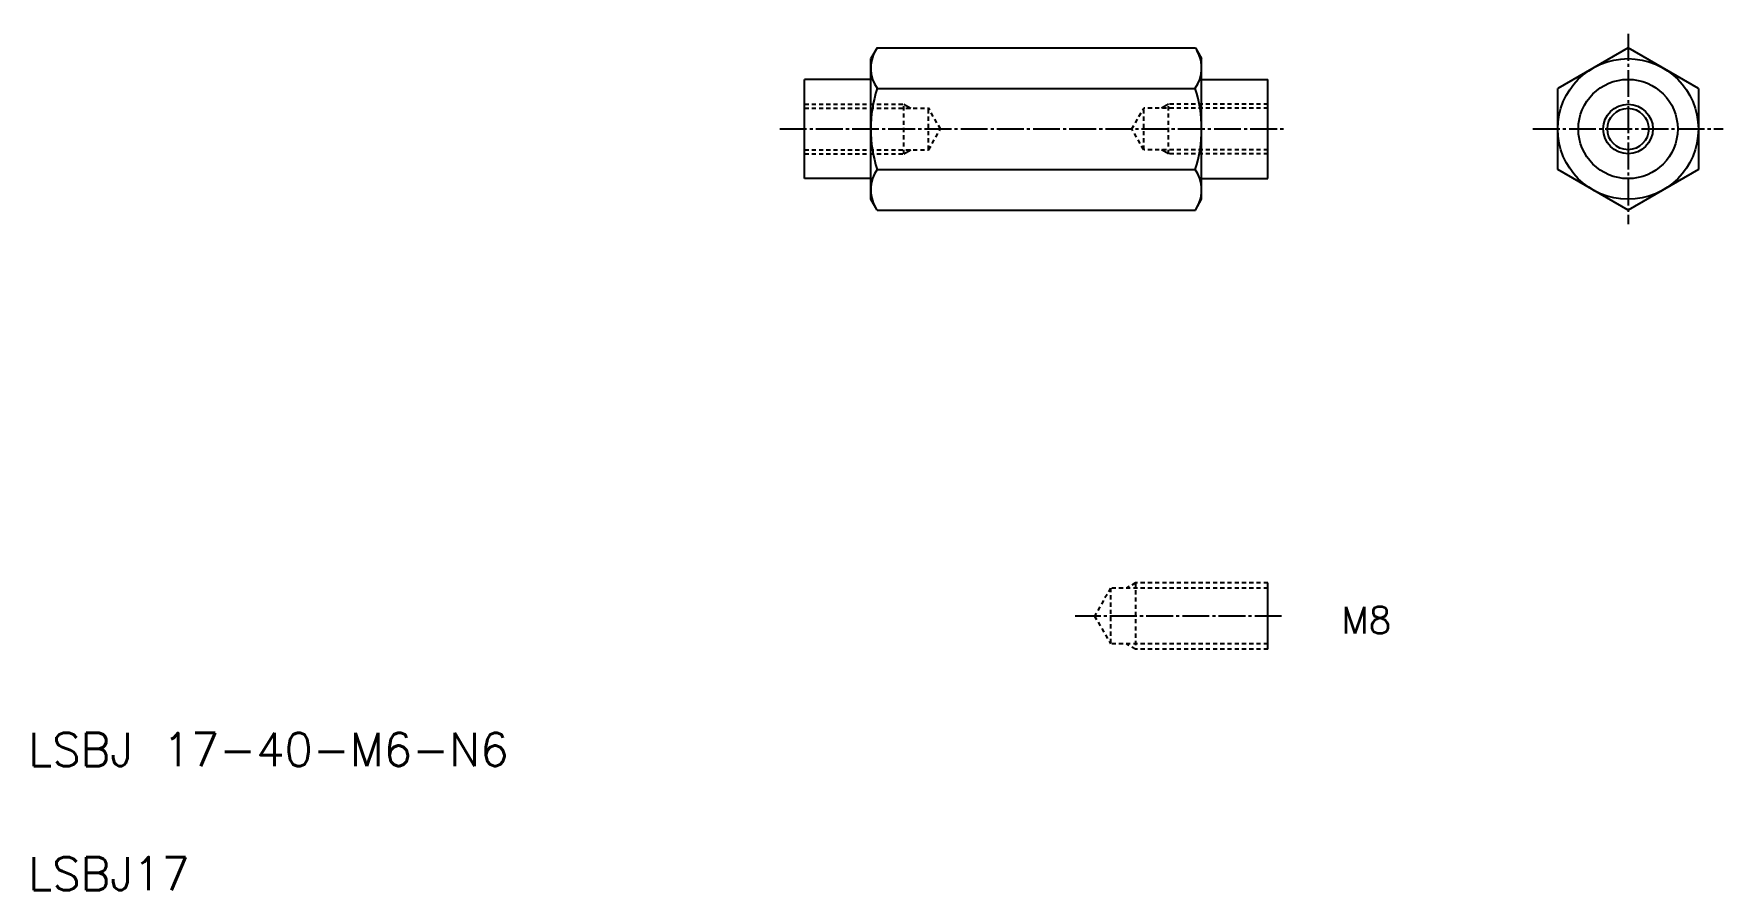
# Model space of a CAD drawing. Extents: x 11 to 215, y 10 to 113.
import ezdxf

# ---------------------------------------------------------------- set-up
doc = ezdxf.new("R2010")
doc.units = 0
doc.header["$LTSCALE"] = 0.25
doc.linetypes.add('CENTER', pattern=[17.5, 13, -1.5, 1.5, -1.5])
doc.linetypes.add('DASHED', pattern=[3.5, 2, -1.5])
doc.layers.get('0').update_dxf_attribs({"linetype": 'CONTINUOUS'})
doc.layers.add('CENTER', color=1, linetype='CENTER')
doc.styles.get("Standard").update_dxf_attribs({"font": 'txt', "bigfont": 'BIGFONT'})

msp = doc.modelspace()

# ---------------------------------------------------------------- linework, layer by layer
at = {"linetype": 'CONTINUOUS'}
for p, q in [((112.61, 111.81), (111.85, 110.49)), ((111.85, 93.49), (111.85, 110.49)), ((112.61, 111.81), (151.09, 111.81)), ((151.09, 111.81), (151.85, 110.49)), ((151.85, 93.49), (151.85, 110.49)), ((203.39, 111.81), (194.89, 106.9)), ((211.89, 106.9), (203.39, 111.81)), ((103.85, 95.99), (103.85, 107.99)), ((111.85, 107.99), (103.85, 107.99)), ((112.63, 106.9), (151.07, 106.9)), ((151.85, 107.99), (159.85, 107.99)), ((159.85, 95.99), (159.85, 107.99)), ((194.89, 97.09), (194.89, 106.9)), ((211.89, 106.9), (211.89, 97.09)), ((111.85, 95.99), (103.85, 95.99)), ((112.63, 97.09), (151.07, 97.09)), ((151.85, 95.99), (159.85, 95.99)), ((203.39, 92.18), (194.89, 97.09)), ((211.89, 97.09), (203.39, 92.18)), ((112.61, 92.18), (111.85, 93.49)), ((112.61, 92.18), (151.09, 92.18)), ((151.09, 92.18), (151.85, 93.49))]:
    msp.add_line(p, q, dxfattribs=at)
at = {"color": 3, "linetype": 'DASHED'}
for p, q in [((103.85, 104.99), (115.85, 104.99)), ((103.85, 104.49), (118.85, 104.49)), ((115.85, 98.99), (115.85, 104.99)), ((120.29, 101.99), (118.85, 104.49)), ((118.85, 99.49), (118.85, 104.49)), ((143.4, 101.99), (144.85, 104.49)), ((144.85, 99.49), (144.85, 104.49)), ((159.85, 104.49), (144.85, 104.49)), ((147.85, 98.99), (147.85, 104.99)), ((159.85, 104.99), (147.85, 104.99)), ((118.85, 99.49), (120.29, 101.99)), ((144.85, 99.49), (143.4, 101.99)), ((103.85, 99.49), (118.85, 99.49)), ((103.85, 98.99), (115.85, 98.99)), ((159.85, 99.49), (144.85, 99.49)), ((159.85, 98.99), (147.85, 98.99)), ((143.85, 47.13), (142.77, 46.51)), ((159.85, 47.13), (143.85, 47.13)), ((143.85, 47.13), (143.85, 39.13)), ((140.85, 46.51), (138.9, 43.13)), ((159.85, 46.51), (140.85, 46.51)), ((140.85, 46.51), (140.85, 39.76)), ((138.9, 43.13), (140.85, 39.76)), ((159.85, 39.76), (140.85, 39.76)), ((143.85, 39.13), (142.77, 39.76)), ((159.85, 39.13), (143.85, 39.13))]:
    msp.add_line(p, q, dxfattribs=at)
at = {"color": 3}
for p, q in [((115.85, 104.99), (116.71, 104.49)), ((147.85, 104.99), (146.98, 104.49)), ((115.85, 98.99), (116.71, 99.49)), ((147.85, 98.99), (146.98, 99.49))]:
    msp.add_line(p, q, dxfattribs=at)
for p, q in [((159.85, 39.13), (159.85, 47.13)), ((159.85, 43.13), (159.85, 43.13)), ((159.85, 41.13), (159.85, 41.13))]:
    msp.add_line(p, q)
at = {"linetype": 'CONTINUOUS'}
for radius in [8.5, 6, 2.5]:
    msp.add_circle((203.39, 101.99), radius, dxfattribs=at)
at = {"color": 3, "linetype": 'CONTINUOUS'}
msp.add_circle((203.39, 101.99), 3, dxfattribs=at)
at = {"linetype": 'CONTINUOUS'}
for centre, radius, start, end in [((116.1, 109.36), 4.25, 150, 215.2644), ((147.6, 109.36), 4.25, 324.7356, 30), ((127.68, 101.99), 15.83, 161.9403, 198.0597), ((136.02, 101.99), 15.83, 341.9403, 18.0597), ((116.1, 94.63), 4.25, 144.7356, 210), ((147.6, 94.63), 4.25, 330, 35.2644)]:
    msp.add_arc(centre, radius, start, end, dxfattribs=at)
at = {"layer": 'CENTER', "color": 1, "linetype": 'CENTER'}
for p, q in [((203.39, 113.49), (203.39, 90.49)), ((100.85, 101.99), (162.02, 101.99)), ((191.89, 101.99), (214.89, 101.99)), ((161.52, 43.13), (136.57, 43.13))]:
    msp.add_line(p, q, dxfattribs=at)

# ---------------------------------------------------------------- texts
for s, height, p in [('M8', 3.2, (168.74, 41.04)), ('LSBJ 17-40-M6-N6', 4, (10, 25)), ('LSBJ17', 4, (10, 10))]:
    msp.add_text(s, height=height).set_placement(p)

doc.saveas('drawing.dxf')
